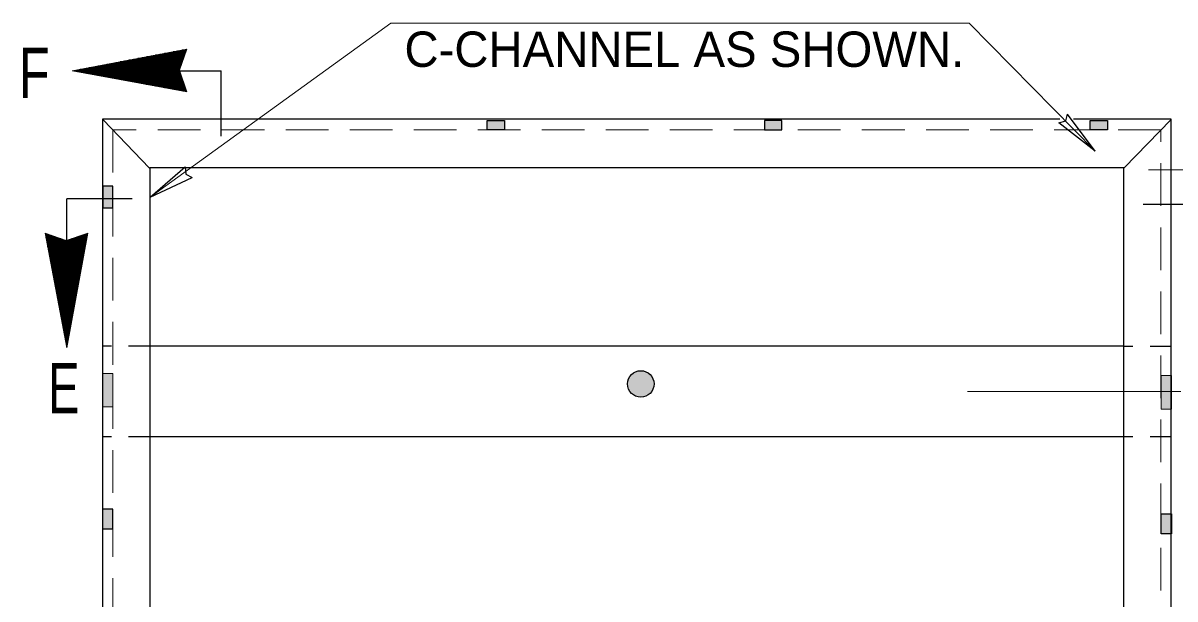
# Model space of a CAD drawing. Extents: x 139 to 512, y -134 to 135.
# Drawn here: x 184.59 to 225.88, y -15.51 to 5.12 of the extents above; entities that cross this region are included whole.
import ezdxf

# ---------------------------------------------------------------- set-up
doc = ezdxf.new("R2010")
doc.units = 0
doc.header["$LTSCALE"] = 0.51
for name, pattern in [('LONG_DASHED', [7.5, 6, -1.5]), ('MEDIUM_DASHED', [4.5, 3, -1.5]), ('SHORT_DASHED', [2.7, 1.5, -1.2])]:
    doc.linetypes.add(name, pattern=pattern)
doc.layers.add('1', color=7, linetype='Continuous', lineweight=13)

msp = doc.modelspace()

# ---------------------------------------------------------------- hatches: boundary and pattern name
at = {"layer": '1'}
for points in [[(201.8547, 1.2933), (201.2311, 1.2933), (201.2311, 1.636), (201.8547, 1.636)], [(211.1697, 1.2933), (211.7933, 1.2933), (211.7933, 1.636), (211.1697, 1.636)], [(223.4637, 1.2933), (222.8401, 1.2933), (222.8401, 1.636), (223.4637, 1.636)], [(187.4521, -1.5005), (187.8143, -1.5005), (187.8143, -0.7167), (187.4521, -0.7167)], [(187.4483, -7.4292), (187.8143, -7.4292), (187.8143, -8.6292), (187.4483, -8.6292)], [(207.2111, -7.8065, 1), (206.2605, -7.8065, 1)], [(225.3901, -8.7035), (225.7647, -8.7035), (225.7647, -7.4975), (225.3901, -7.4975)], [(187.4449, -12.2877), (187.4449, -12.9969), (187.8132, -12.9969), (187.8132, -12.2877)], [(225.7557, -12.4599), (225.7557, -13.169), (225.3874, -13.169), (225.3874, -12.4599)]]:
    msp.add_hatch(color=256, dxfattribs=at).paths.add_polyline_path(points)

# ---------------------------------------------------------------- linework, layer by layer
for p, q in [((218.5088, 5.122), (223.0261, 0.5338)), ((190.4423, 4.1305), (190.1367, 4.1305)), ((190.1502, 2.7178), (190.1502, 4.1331)), ((190.1806, 2.7123), (190.1806, 4.1387)), ((190.2106, 3.4577), (190.2106, 4.1443)), ((190.2406, 3.5448), (190.2406, 4.1503)), ((190.2706, 3.6317), (190.2706, 4.156)), ((190.4532, 4.1605), (190.2953, 4.1605)), ((190.3009, 3.7191), (190.3009, 4.1612)), ((190.3309, 3.8057), (190.3309, 4.1673)), ((190.3609, 3.8931), (190.3609, 4.1728)), ((190.3909, 3.9801), (190.3909, 4.1788)), ((190.4213, 4.0671), (190.4213, 4.1845)), ((190.4513, 4.1545), (190.4513, 4.1901)), ((190.4637, 4.1905), (190.4536, 4.1905)), ((187.9834, 3.1146), (187.9834, 3.7217)), ((188.0138, 3.109), (188.0138, 3.7273)), ((188.0438, 3.1033), (188.0438, 3.7333)), ((188.0738, 3.0981), (188.0738, 3.739)), ((190.3077, 3.739), (188.0746, 3.739)), ((188.1038, 3.0928), (188.1038, 3.7446)), ((188.1342, 3.0873), (188.1342, 3.7506)), ((188.1642, 3.0816), (188.1642, 3.7558)), ((188.1942, 3.076), (188.1942, 3.7618)), ((188.2242, 3.0707), (188.2242, 3.7675)), ((190.3182, 3.7693), (188.2332, 3.7693)), ((188.2546, 3.0651), (188.2546, 3.7731)), ((188.2846, 3.0595), (188.2846, 3.7791)), ((188.3146, 3.0538), (188.3146, 3.7847)), ((188.3446, 3.0486), (188.3446, 3.79)), ((188.3749, 3.043), (188.3749, 3.796)), ((190.3279, 3.7993), (188.3918, 3.7993)), ((188.4049, 3.0373), (188.4049, 3.8016)), ((188.4349, 3.0317), (188.4349, 3.8076)), ((188.4649, 3.0265), (188.4649, 3.8133)), ((188.4953, 3.0208), (188.4953, 3.8188)), ((188.5253, 3.0152), (188.5253, 3.8248)), ((190.3388, 3.8293), (188.5504, 3.8293)), ((188.5553, 3.0096), (188.5553, 3.8301)), ((188.5853, 3.0043), (188.5853, 3.8361)), ((188.6157, 2.9987), (188.6157, 3.8417)), ((188.6457, 2.9935), (188.6457, 3.8473)), ((188.6757, 2.9882), (188.6757, 3.8533)), ((188.7057, 2.9826), (188.7057, 3.859)), ((190.3493, 3.8593), (188.7091, 3.8593)), ((188.7361, 2.977), (188.7361, 3.8642)), ((188.7661, 2.9713), (188.7661, 3.8702)), ((188.7961, 2.9665), (188.7961, 3.8758)), ((188.8261, 2.9608), (188.8261, 3.8818)), ((188.8564, 2.9552), (188.8564, 3.8875)), ((190.3594, 3.8897), (188.8677, 3.8897)), ((188.8864, 2.9496), (188.8864, 3.8931)), ((188.9164, 2.9443), (188.9164, 3.8991)), ((188.9464, 2.9387), (188.9464, 3.9043)), ((188.9768, 2.9331), (188.9768, 3.9103)), ((189.0068, 2.9275), (189.0068, 3.916)), ((190.3699, 3.9198), (189.0259, 3.9198)), ((189.0368, 2.9223), (189.0368, 3.9216)), ((189.0668, 2.9166), (189.0668, 3.9276)), ((189.0972, 2.911), (189.0972, 3.9332)), ((189.1272, 2.9053), (189.1272, 3.9385)), ((189.1572, 2.9001), (189.1572, 3.9445)), ((190.3804, 3.9497), (189.1846, 3.9497)), ((189.1872, 2.8945), (189.1872, 3.9501)), ((189.2176, 2.8888), (189.2176, 3.9561)), ((189.2476, 2.8832), (189.2476, 3.9617)), ((189.2776, 2.878), (189.2776, 3.9673)), ((189.3076, 2.8723), (189.3076, 3.9733)), ((189.3379, 2.8667), (189.3379, 3.9786)), ((190.3909, 3.9797), (189.3439, 3.9797)), ((189.3679, 2.8611), (189.3679, 3.9846)), ((189.3979, 2.8558), (189.3979, 3.9903)), ((189.4279, 2.8502), (189.4279, 3.9958)), ((189.4583, 2.8446), (189.4583, 4.0018)), ((189.4883, 2.839), (189.4883, 4.0075)), ((190.4011, 4.0101), (189.5022, 4.0101)), ((189.5183, 2.8337), (189.5183, 4.0127)), ((189.5483, 2.8281), (189.5483, 4.0187)), ((189.5787, 2.8225), (189.5787, 4.0243)), ((189.6087, 2.8173), (189.6087, 4.0303)), ((189.6387, 2.812), (189.6387, 4.036)), ((190.4116, 4.0401), (189.6608, 4.0401)), ((189.6687, 2.8063), (189.6687, 4.0416)), ((189.6991, 2.8007), (189.6991, 4.0476)), ((189.7291, 2.7951), (189.7291, 4.0528)), ((189.7591, 2.7898), (189.7591, 4.0588)), ((189.7891, 2.7843), (189.7891, 4.0645)), ((190.4221, 4.0701), (189.8194, 4.0701)), ((189.8194, 2.7786), (189.8194, 4.0701)), ((189.8494, 2.773), (189.8494, 4.0761)), ((189.8794, 2.7677), (189.8794, 4.0817)), ((189.9094, 2.7621), (189.9094, 4.087)), ((189.9398, 2.7565), (189.9398, 4.093)), ((189.9698, 2.7508), (189.9698, 4.0986)), ((190.4326, 4.1001), (189.9777, 4.1001)), ((189.9998, 2.7456), (189.9998, 4.1046)), ((190.0298, 2.74), (190.0298, 4.1102)), ((190.0602, 2.7343), (190.0602, 4.1158)), ((190.0902, 2.7287), (190.0902, 4.1218)), ((190.1202, 2.7235), (190.1202, 4.1271)), ((186.3586, 3.4123), (186.3586, 3.4138)), ((190.2128, 3.4082), (186.3807, 3.4082)), ((186.3886, 3.4067), (186.3886, 3.4191)), ((186.4186, 3.4015), (186.4186, 3.4251)), ((186.4489, 3.3962), (186.4489, 3.4307)), ((186.4789, 3.3906), (186.4789, 3.4367)), ((190.2034, 3.4383), (186.4891, 3.4383)), ((186.5089, 3.385), (186.5089, 3.4423)), ((186.5389, 3.3798), (186.5389, 3.448)), ((190.2229, 3.3778), (186.5453, 3.3778)), ((186.5693, 3.3741), (186.5693, 3.454)), ((186.5993, 3.3685), (186.5993, 3.4592)), ((186.6293, 3.3628), (186.6293, 3.4652)), ((190.2139, 3.4682), (186.6473, 3.4682)), ((186.6593, 3.3576), (186.6593, 3.4708)), ((186.6897, 3.352), (186.6897, 3.4765)), ((190.2331, 3.3478), (186.7096, 3.3478)), ((186.7197, 3.3463), (186.7197, 3.4825)), ((186.7497, 3.3407), (186.7497, 3.4881)), ((186.7797, 3.3355), (186.7797, 3.493)), ((190.2244, 3.4983), (186.8059, 3.4983)), ((186.8101, 3.3298), (186.8101, 3.4993)), ((186.8401, 3.3242), (186.8401, 3.5046)), ((186.8701, 3.3186), (186.8701, 3.511)), ((190.2432, 3.3178), (186.8734, 3.3178)), ((186.9001, 3.3133), (186.9001, 3.5166)), ((186.9304, 3.3077), (186.9304, 3.5218)), ((186.9604, 3.3021), (186.9604, 3.5282)), ((190.2349, 3.5286), (186.9646, 3.5286)), ((186.9904, 3.2965), (186.9904, 3.5331)), ((187.0204, 3.2912), (187.0204, 3.5395)), ((187.0508, 3.2856), (187.0508, 3.5448)), ((187.0808, 3.28), (187.0808, 3.5503)), ((187.1108, 3.2743), (187.1108, 3.5568)), ((190.2451, 3.5586), (187.1232, 3.5586)), ((187.1408, 3.2691), (187.1408, 3.562)), ((187.1712, 3.2635), (187.1712, 3.5673)), ((187.2012, 3.2578), (187.2012, 3.5732)), ((187.2312, 3.2523), (187.2312, 3.5788)), ((187.2612, 3.2473), (187.2612, 3.5848)), ((190.2556, 3.5886), (187.2818, 3.5886)), ((187.2916, 3.2417), (187.2916, 3.5905)), ((187.3216, 3.2361), (187.3216, 3.5961)), ((187.3516, 3.2305), (187.3516, 3.6021)), ((187.3816, 3.2252), (187.3816, 3.6073)), ((187.4119, 3.2196), (187.4119, 3.6133)), ((190.2661, 3.6186), (187.4404, 3.6186)), ((187.4419, 3.214), (187.4419, 3.619)), ((187.4719, 3.2083), (187.4719, 3.6246)), ((187.5019, 3.2031), (187.5019, 3.6306)), ((187.5323, 3.1975), (187.5323, 3.6362)), ((187.5623, 3.1918), (187.5623, 3.6415)), ((187.5923, 3.1862), (187.5923, 3.6475)), ((190.2769, 3.649), (187.5987, 3.649)), ((187.6223, 3.181), (187.6223, 3.6531)), ((187.6527, 3.1753), (187.6527, 3.6591)), ((187.6827, 3.1698), (187.6827, 3.6647)), ((187.7127, 3.1641), (187.7127, 3.6703)), ((187.7427, 3.1588), (187.7427, 3.6763)), ((190.2867, 3.679), (187.7573, 3.679)), ((187.7731, 3.1532), (187.7731, 3.6816)), ((187.8031, 3.1476), (187.8031, 3.6876)), ((187.8331, 3.142), (187.8331, 3.6932)), ((187.8631, 3.1367), (187.8631, 3.6988)), ((187.8934, 3.1311), (187.8934, 3.7048)), ((190.2972, 3.709), (187.9163, 3.709)), ((187.9234, 3.1255), (187.9234, 3.7105)), ((187.9534, 3.1198), (187.9534, 3.7157)), ((190.2106, 2.7066), (190.2106, 3.4161)), ((190.2406, 2.7013), (190.2406, 3.3253)), ((190.2526, 3.2878), (187.0377, 3.2878)), ((190.2627, 3.2575), (187.2023, 3.2575)), ((190.2728, 3.2275), (187.3666, 3.2275)), ((190.2829, 3.1975), (187.5312, 3.1975)), ((190.2927, 3.1675), (187.6954, 3.1675)), ((190.3028, 3.1371), (187.8597, 3.1371)), ((190.3122, 3.1071), (188.0243, 3.1071)), ((190.3219, 3.0771), (188.1882, 3.0771)), ((190.3321, 3.0471), (188.3528, 3.0471)), ((190.3422, 3.0168), (188.5174, 3.0168)), ((190.3523, 2.9867), (188.6809, 2.9867)), ((190.3621, 2.9567), (188.8456, 2.9567)), ((190.3722, 2.9267), (189.0102, 2.9267)), ((190.3819, 2.8963), (189.1741, 2.8963)), ((190.2706, 2.6957), (190.2706, 3.2338)), ((190.3009, 2.6901), (190.3009, 3.1431)), ((190.3309, 2.6845), (190.3309, 3.0516)), ((190.3609, 2.6793), (190.3609, 2.9612)), ((190.3921, 2.8663), (189.3387, 2.8663)), ((190.4018, 2.8363), (189.5033, 2.8363)), ((190.4119, 2.8063), (189.6672, 2.8063)), ((190.4221, 2.776), (189.8318, 2.776)), ((190.4322, 2.746), (189.9964, 2.746)), ((190.4416, 2.716), (190.1603, 2.716)), ((190.4517, 2.686), (190.3249, 2.686)), ((190.3909, 2.674), (190.3909, 2.8705)), ((190.4213, 2.6683), (190.4213, 2.779)), ((190.4513, 2.6627), (190.4513, 2.6883)), ((224.9329, -0.1355), (230.1334, -0.1355)), ((185.3866, -2.4039), (185.3866, -2.414)), ((185.4229, -2.4167), (185.3877, -2.4167)), ((185.5103, -2.4467), (185.3926, -2.4467)), ((185.5969, -2.4767), (185.3982, -2.4767)), ((185.4169, -2.4144), (185.4169, -2.5727)), ((185.4469, -2.4253), (185.4469, -2.7309)), ((185.4769, -2.4354), (185.4769, -2.8899)), ((185.5069, -2.4459), (185.5069, -3.0485)), ((185.5373, -2.456), (185.5373, -3.2067)), ((185.5673, -2.4665), (185.5673, -3.3654)), ((185.5973, -2.4767), (185.5973, -3.524)), ((186.9034, -2.4767), (186.7069, -2.4767)), ((186.7107, -2.4759), (186.7107, -3.5292)), ((186.7411, -2.4657), (186.7411, -3.3647)), ((186.7711, -2.4557), (186.7711, -3.2004)), ((186.9091, -2.4467), (186.7984, -2.4467)), ((186.8011, -2.4459), (186.8011, -3.0362)), ((186.8311, -2.4358), (186.8311, -2.8715)), ((186.8614, -2.426), (186.8614, -2.7072)), ((186.9147, -2.4167), (186.8892, -2.4167)), ((186.8914, -2.4159), (186.8914, -2.543)), ((185.6843, -2.5067), (185.4046, -2.5067)), ((185.7717, -2.537), (185.4098, -2.537)), ((185.8583, -2.567), (185.4162, -2.567)), ((185.9457, -2.597), (185.4218, -2.597)), ((186.0323, -2.627), (185.4267, -2.627)), ((186.1197, -2.6574), (185.4327, -2.6574)), ((186.8648, -2.6874), (185.4383, -2.6874)), ((186.8592, -2.7174), (185.4439, -2.7174)), ((186.8539, -2.7474), (185.4499, -2.7474)), ((186.8483, -2.7777), (185.4556, -2.7777)), ((186.8427, -2.8077), (185.4619, -2.8077)), ((186.8371, -2.8377), (185.4668, -2.8377)), ((186.8322, -2.8678), (185.4724, -2.8678)), ((185.6273, -2.4875), (185.6273, -3.683)), ((185.6577, -2.498), (185.6577, -3.8417)), ((185.6877, -2.5085), (185.6877, -4.0003)), ((185.7177, -2.5183), (185.7177, -4.1585)), ((185.7477, -2.5288), (185.7477, -4.3172)), ((185.7781, -2.5397), (185.7781, -4.4762)), ((185.8081, -2.5497), (185.8081, -4.6344)), ((185.8381, -2.5602), (185.8381, -4.793)), ((185.8681, -2.5704), (185.8681, -4.9517)), ((185.8984, -2.5809), (185.8984, -5.1102)), ((185.9284, -2.591), (185.9284, -5.2689)), ((185.9584, -2.6019), (185.9584, -5.4275)), ((185.9884, -2.6124), (185.9884, -5.5857)), ((186.0188, -2.6225), (186.0188, -5.7444)), ((186.0488, -2.6327), (186.0488, -5.9034)), ((186.0788, -2.6432), (186.0788, -6.0617)), ((186.1088, -2.654), (186.1088, -6.2203)), ((186.1392, -2.6645), (186.1392, -6.3789)), ((186.8704, -2.6574), (186.1613, -2.6574)), ((186.1692, -2.6547), (186.1692, -6.4872)), ((186.1992, -2.6447), (186.1992, -6.3227)), ((186.2292, -2.6349), (186.2292, -6.158)), ((186.8761, -2.627), (186.2521, -2.627)), ((186.2596, -2.6247), (186.2596, -5.9945)), ((186.2896, -2.615), (186.2896, -5.8299)), ((186.3196, -2.6049), (186.3196, -5.6652)), ((186.8813, -2.597), (186.3432, -2.597)), ((186.3496, -2.5952), (186.3496, -5.5014)), ((186.3799, -2.585), (186.3799, -5.3367)), ((186.4099, -2.5749), (186.4099, -5.1722)), ((186.8869, -2.567), (186.4339, -2.567)), ((186.4399, -2.5648), (186.4399, -5.0082)), ((186.4699, -2.5557), (186.4699, -4.8437)), ((186.5003, -2.5457), (186.5003, -4.6794)), ((186.8926, -2.537), (186.5254, -2.537)), ((186.5303, -2.5355), (186.5303, -4.5152)), ((186.5603, -2.5257), (186.5603, -4.3505)), ((186.5903, -2.5157), (186.5903, -4.1867)), ((186.8982, -2.5067), (186.6162, -2.5067)), ((186.6207, -2.5055), (186.6207, -4.0224)), ((186.6507, -2.4954), (186.6507, -3.8577)), ((186.6807, -2.486), (186.6807, -3.6935)), ((186.8266, -2.8982), (185.4784, -2.8982)), ((186.8209, -2.9282), (185.4841, -2.9282)), ((186.8153, -2.9582), (185.4901, -2.9582)), ((186.8101, -2.9882), (185.4957, -2.9882)), ((186.8044, -3.0185), (185.5009, -3.0185)), ((186.7988, -3.0485), (185.5069, -3.0485)), ((186.7932, -3.0785), (185.5126, -3.0785)), ((186.7879, -3.1085), (185.5182, -3.1085)), ((186.7823, -3.1389), (185.5242, -3.1389)), ((186.7767, -3.1689), (185.5298, -3.1689)), ((186.7711, -3.1989), (185.5358, -3.1989)), ((186.7658, -3.2289), (185.5411, -3.2289)), ((186.7602, -3.2592), (185.5467, -3.2592)), ((186.7546, -3.2893), (185.5527, -3.2893)), ((186.7489, -3.3192), (185.5583, -3.3192)), ((186.7437, -3.3493), (185.5643, -3.3493)), ((186.7381, -3.3797), (185.5699, -3.3797)), ((186.7324, -3.4097), (185.5752, -3.4097)), ((186.7268, -3.4397), (185.5812, -3.4397)), ((186.7216, -3.4697), (185.5868, -3.4697)), ((186.7159, -3.5), (185.5924, -3.5)), ((186.7103, -3.53), (185.5984, -3.53)), ((186.7047, -3.56), (185.6041, -3.56)), ((186.6994, -3.59), (185.6101, -3.59)), ((186.6938, -3.6204), (185.6153, -3.6204)), ((186.6886, -3.6504), (185.6209, -3.6504)), ((186.6829, -3.6804), (185.6269, -3.6804)), ((186.6777, -3.7104), (185.6326, -3.7104)), ((186.6721, -3.7407), (185.6386, -3.7407)), ((186.6664, -3.7708), (185.6442, -3.7708)), ((186.6608, -3.8007), (185.6494, -3.8007)), ((186.6556, -3.8307), (185.6554, -3.8307)), ((186.6499, -3.8612), (185.6611, -3.8612)), ((186.6443, -3.8912), (185.6667, -3.8912)), ((186.6387, -3.9212), (185.6727, -3.9212)), ((186.6334, -3.9512), (185.6783, -3.9512)), ((186.6278, -3.9815), (185.6843, -3.9815)), ((186.6222, -4.0115), (185.6896, -4.0115)), ((186.6166, -4.0415), (185.6952, -4.0415)), ((186.6113, -4.0715), (185.7012, -4.0715)), ((186.6057, -4.1019), (185.7068, -4.1019)), ((186.6001, -4.1319), (185.7128, -4.1319)), ((186.5944, -4.1619), (185.7184, -4.1619)), ((186.5892, -4.1919), (185.7237, -4.1919)), ((186.5836, -4.2222), (185.7297, -4.2222)), ((186.5783, -4.2523), (185.7353, -4.2523)), ((186.5731, -4.2822), (185.7409, -4.2822)), ((186.5674, -4.3122), (185.7469, -4.3122)), ((186.5618, -4.3427), (185.7526, -4.3427)), ((186.5562, -4.3727), (185.7586, -4.3727)), ((186.5513, -4.4027), (185.7638, -4.4027)), ((186.5457, -4.4327), (185.7694, -4.4327)), ((186.5401, -4.463), (185.7754, -4.463)), ((186.5344, -4.493), (185.7811, -4.493)), ((186.5292, -4.523), (185.7871, -4.523)), ((186.5236, -4.553), (185.7927, -4.553)), ((186.5179, -4.5834), (185.7979, -4.5834)), ((186.5123, -4.6134), (185.8039, -4.6134)), ((186.5071, -4.6434), (185.8096, -4.6434)), ((186.5014, -4.6734), (185.8152, -4.6734)), ((186.4958, -4.7037), (185.8212, -4.7037)), ((186.4902, -4.7337), (185.8268, -4.7337)), ((186.4849, -4.7637), (185.8328, -4.7637)), ((186.4793, -4.7938), (185.8381, -4.7938)), ((186.4737, -4.8242), (185.8437, -4.8242)), ((186.4681, -4.8542), (185.8497, -4.8542)), ((186.4628, -4.8842), (185.8553, -4.8842)), ((186.4572, -4.9142), (185.8613, -4.9142)), ((186.4516, -4.9445), (185.8669, -4.9445)), ((186.4459, -4.9745), (185.8722, -4.9745)), ((186.4407, -5.0045), (185.8782, -5.0045)), ((186.4351, -5.0345), (185.8838, -5.0345)), ((186.4294, -5.0649), (185.8894, -5.0649)), ((186.4238, -5.0949), (185.8954, -5.0949)), ((186.4186, -5.1249), (185.9011, -5.1249)), ((186.4129, -5.1549), (185.9071, -5.1549)), ((186.4077, -5.1852), (185.9123, -5.1852)), ((186.4021, -5.2153), (185.9179, -5.2153)), ((186.3968, -5.2452), (185.9239, -5.2452)), ((186.3912, -5.2752), (185.9296, -5.2752)), ((186.3856, -5.3057), (185.9356, -5.3057)), ((186.3799, -5.3357), (185.9412, -5.3357)), ((186.3747, -5.3657), (185.9464, -5.3657)), ((186.3691, -5.3957), (185.9524, -5.3957)), ((186.3634, -5.426), (185.9581, -5.426)), ((186.3578, -5.456), (185.9637, -5.456)), ((186.3526, -5.486), (185.9697, -5.486)), ((186.3469, -5.516), (185.9753, -5.516)), ((186.3413, -5.5464), (185.9813, -5.5464)), ((186.3357, -5.5764), (185.9866, -5.5764)), ((186.3304, -5.6064), (185.9922, -5.6064)), ((186.3248, -5.6364), (185.9982, -5.6364)), ((186.3192, -5.6667), (186.0038, -5.6667)), ((186.3136, -5.6967), (186.0098, -5.6967)), ((186.3083, -5.7268), (186.0154, -5.7268)), ((186.3027, -5.7567), (186.0207, -5.7567)), ((186.2971, -5.7872), (186.0267, -5.7872)), ((186.2914, -5.8172), (186.0323, -5.8172)), ((186.2862, -5.8472), (186.0379, -5.8472)), ((186.2806, -5.8772), (186.0439, -5.8772)), ((186.2749, -5.9075), (186.0496, -5.9075)), ((186.2693, -5.9375), (186.0556, -5.9375)), ((186.2644, -5.9675), (186.0608, -5.9675)), ((186.2588, -5.9975), (186.0664, -5.9975)), ((186.2532, -6.0279), (186.0724, -6.0279)), ((186.2476, -6.0579), (186.0781, -6.0579)), ((186.2423, -6.0879), (186.0841, -6.0879)), ((186.2367, -6.1179), (186.0897, -6.1179)), ((186.2311, -6.1482), (186.0949, -6.1482)), ((186.2254, -6.1782), (186.1009, -6.1782)), ((186.2202, -6.2082), (186.1066, -6.2082)), ((186.2146, -6.2382), (186.1122, -6.2382)), ((186.2089, -6.2687), (186.1182, -6.2687)), ((186.2033, -6.2987), (186.1238, -6.2987)), ((186.1981, -6.3287), (186.1298, -6.3287)), ((186.1924, -6.3587), (186.1351, -6.3587)), ((186.1868, -6.389), (186.1407, -6.389)), ((186.1812, -6.419), (186.1467, -6.419)), ((186.1759, -6.449), (186.1523, -6.449)), ((186.1703, -6.479), (186.1583, -6.479)), ((186.1647, -6.5094), (186.1639, -6.5094)), ((226.0913, -8.0712), (218.4518, -8.0712))]:
    msp.add_line(p, q, dxfattribs=at)
at = {"layer": '1', "lineweight": 25}
for p, q in [((186.9934, 3.4161), (191.6971, 3.4161)), ((191.6971, 1.069), (191.6971, 3.4161)), ((223.0268, 0.535), (222.0364, 1.8618)), ((224.0648, -0.065), (225.7411, 1.669)), ((189.1298, -0.0752), (187.4641, 1.6506)), ((223.0268, 0.535), (221.7154, 1.5453)), ((189.1534, -1.1102), (190.4082, -0.0305)), ((189.1534, -1.1102), (190.6531, -0.4093)), ((186.1613, -5.8745), (186.1613, -1.1705)), ((188.5084, -1.1705), (186.1613, -1.1705)), ((224.7387, -1.37), (227.0858, -1.37)), ((224.0509, -6.4543), (189.1414, -6.4543)), ((224.0742, -9.6958), (189.1414, -9.6958))]:
    msp.add_line(p, q, dxfattribs=at)
at = {"layer": '1', "linetype": 'SHORT_DASHED', "lineweight": 25}
for p, q in [((189.1414, -6.4543), (187.4404, -6.4543)), ((225.7546, -6.4592), (224.0592, -6.4592)), ((189.1414, -9.7047), (187.4404, -9.7047)), ((225.7546, -9.6992), (224.0592, -9.6992))]:
    msp.add_line(p, q, dxfattribs=at)
at = {"layer": '1'}
msp.add_lwpolyline([(189.1523, -1.1098), (197.7751, 5.122), (218.5088, 5.122)], dxfattribs=at)
for points in [[(190.4641, 4.1923), (186.3548, 3.4127), (190.4603, 2.6612), (190.2034, 3.4371)], [(185.3847, -2.4035), (186.1643, -6.5127), (186.9162, -2.4077), (186.1403, -2.6645)]]:
    msp.add_lwpolyline(points, close=True, dxfattribs=at)
at = {"layer": '1', "lineweight": 25}
for points in [[(221.7574, 1.6735), (187.4404, 1.6735), (187.4404, -36.2308), (225.7501, -36.2308), (225.7501, 1.6735), (222.2494, 1.6735)], [(221.7154, 1.5453), (221.9667, 1.6146), (222.0364, 1.8618)], [(190.4082, -0.0305), (190.4254, -0.2912), (190.6531, -0.4093)]]:
    msp.add_lwpolyline(points, dxfattribs=at)
at = {"layer": '1', "linetype": 'MEDIUM_DASHED'}
msp.add_lwpolyline([(187.8154, -35.8558), (225.3751, -35.8558), (225.3751, 1.2985), (187.8154, 1.2985)], close=True, dxfattribs=at)
at = {"layer": '1', "lineweight": 25}
for points in [[(201.8547, 1.2933), (201.2311, 1.2933), (201.2311, 1.636), (201.8547, 1.636)], [(211.1697, 1.2933), (211.7933, 1.2933), (211.7933, 1.636), (211.1697, 1.636)], [(223.4637, 1.2933), (222.8401, 1.2933), (222.8401, 1.636), (223.4637, 1.636)], [(189.1414, -34.5354), (224.0547, -34.5354), (224.0547, -0.0639), (189.1414, -0.0639)], [(187.4521, -1.5005), (187.8143, -1.5005), (187.8143, -0.7167), (187.4521, -0.7167)], [(187.4449, -12.2877), (187.4449, -12.9969), (187.8132, -12.9969), (187.8132, -12.2877)], [(225.7557, -12.4599), (225.7557, -13.169), (225.3874, -13.169), (225.3874, -12.4599)]]:
    msp.add_lwpolyline(points, close=True, dxfattribs=at)
at = {"layer": '1', "linetype": 'LONG_DASHED'}
for points in [[(187.4483, -7.4292), (187.8143, -7.4292), (187.8143, -8.6292), (187.4483, -8.6292)], [(225.3901, -8.7035), (225.7647, -8.7035), (225.7647, -7.4975), (225.3901, -7.4975)]]:
    msp.add_lwpolyline(points, close=True, dxfattribs=at)
at = {"layer": '1', "lineweight": 25}
msp.add_circle((206.7358, -7.8065), 0.4753, dxfattribs=at)

# ---------------------------------------------------------------- texts
at = {"layer": '1'}
msp.add_text('C-CHANNEL AS SHOWN.', height=1.268, dxfattribs=at).set_placement((198.2641, 3.5511))
for s, width, p in [('F', 0.75, (184.4464, 2.4373)), ('E', 0.7, (185.4938, -8.8532))]:
    msp.add_text(s, height=1.8, dxfattribs=dict(at, width=width)).set_placement(p)

doc.saveas('drawing.dxf')
